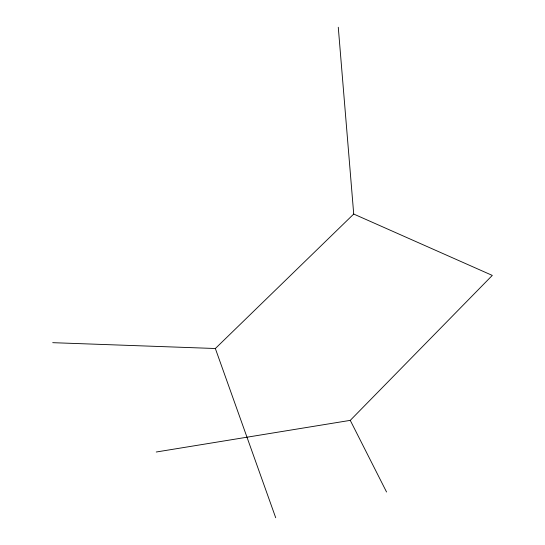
<?xml version="1.0" encoding="UTF-8"?>
<svg xmlns="http://www.w3.org/2000/svg" width="545" height="545" viewBox="0 0 545 545"><rect width="100%" height="100%" fill="white"/><g stroke="black" fill="none" stroke-linecap="round" stroke-linejoin="round"><path stroke-width="0.82" d="M156.245 452.009L350.265 420.365L492.292 275.409L353.719 214.042L338.275 27.25M52.708 342.676L215.35 348.514L353.719 214.042M350.265 420.365L386.555 492.006M215.35 348.514L275.709 517.75"/></g></svg>
